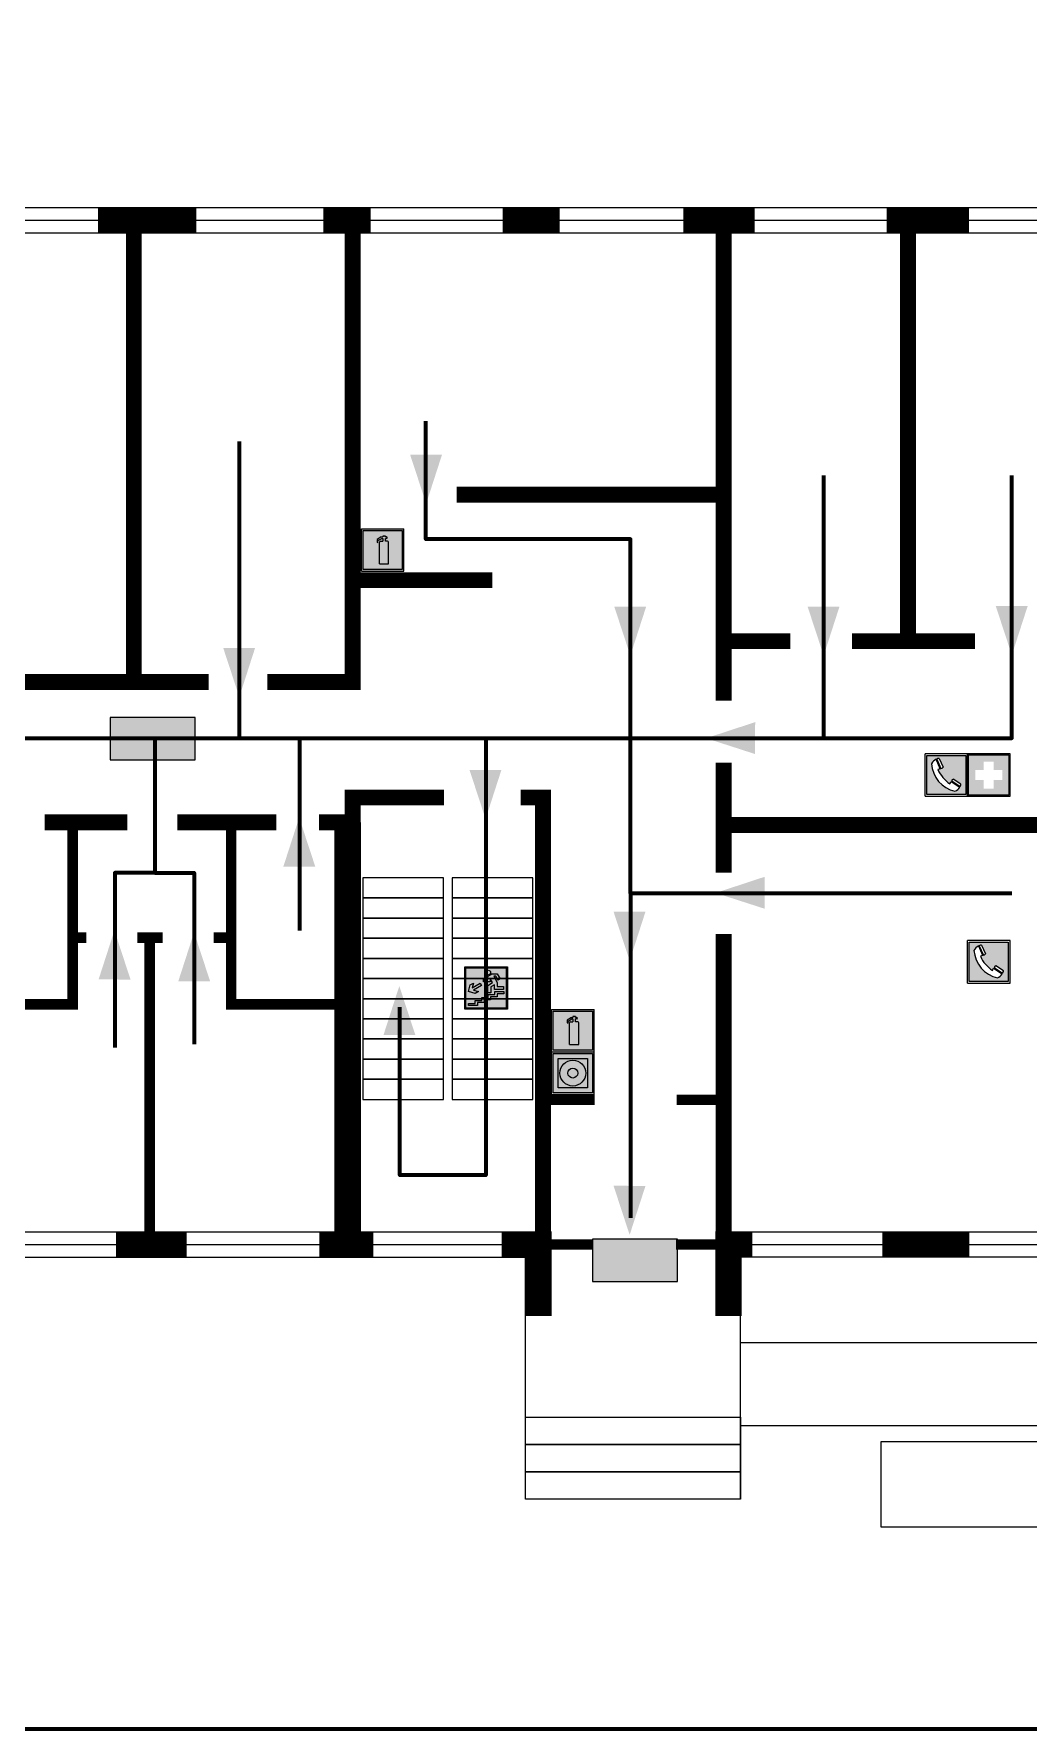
# Model space of a CAD drawing. Header units: millimetres. Extents: x 13810 to 67229, y 12374 to 21950.
# Drawn here: x 24498.4 to 24685.5, y 19082 to 19401 of the extents above; entities that cross this region are included whole.
import ezdxf

# ---------------------------------------------------------------- set-up
doc = ezdxf.new("R2010")
doc.units = ezdxf.units.MM
doc.layers.add('План_Штампы', color=7, linetype='Continuous')

# ---------------------------------------------------------------- blocks, each defined once
blk = doc.blocks.new('A$C7B4425F7')
at = {"true_color": 0xffffff}
blk.add_hatch(color=7, dxfattribs=at).paths.add_polyline_path([(0, 0), (-16, 0), (-16, -8), (0, -8)])
h = blk.add_hatch(color=126)
h.paths.add_polyline_path([(-0.2, -0.2), (-15.8, -0.2), (-15.8, -7.8), (-0.2, -7.8)])
h.paths.add_polyline_path([(-11.76, -2.03), (-11.76, -3.66), (-11.17, -3.66, -0.568275), (-11.17, -6.18), (-12.58, -6.18), (-12.58, -2.03)], flags=16)
h.paths.add_polyline_path([(-13.33, -4.12, -0.495768), (-13.59, -6.18), (-15.03, -6.18), (-15.03, -2.03), (-13.59, -2.03, -0.487973)], flags=16)
h.paths.add_polyline_path([(-10.25, -2.03), (-9.48, -2.03), (-9.48, -6.18), (-10.25, -6.18)], flags=16)
h.paths.add_polyline_path([(-13.84, -3.69), (-14.24, -3.69), (-14.24, -3.03), (-13.9, -3.03, -0.692621)], flags=0)
h.paths.add_polyline_path([(-9.15, -2.03), (-8.4, -2.03), (-8.04, -3.07), (-7.68, -2.03), (-6.93, -2.03), (-7.64, -4.1), (-6.93, -6.18), (-7.68, -6.18), (-8.04, -5.14), (-8.4, -6.18), (-9.15, -6.18), (-8.44, -4.1)], flags=16)
h.paths.add_polyline_path([(-11.76, -4.46), (-11.42, -4.46, -0.692621), (-11.36, -5.12), (-11.76, -5.12)], flags=0)
h.paths.add_polyline_path([(-13.9, -5.2), (-14.24, -5.2), (-14.24, -4.55), (-13.84, -4.55, -0.708038)], flags=0)
edge = h.paths.add_edge_path(flags=16)
edge.add_ellipse((-5.51, -4.08), major_axis=(0, 2.05), ratio=0.586184, start_angle=0, end_angle=360)
edge = h.paths.add_edge_path(flags=0)
edge.add_ellipse((-5.51, -4.08), major_axis=(0, 1.14), ratio=0.454828, start_angle=0, end_angle=360)
h.paths.add_polyline_path([(-4.13, -4.96, 0.377264), (-3.48, -4.52, 0.0555), (-3.16, -2.03), (-1.66, -2.03), (-1.66, -4.96), (-0.96, -4.96), (-0.96, -7.01), (-1.75, -7.01), (-1.75, -6.18), (-3.3, -6.18), (-3.3, -7.02), (-4.13, -7.02)], flags=16)
h.paths.add_polyline_path([(-2.73, -2.91), (-2.28, -2.91), (-2.28, -4.96), (-3.05, -4.96, 0.079136)], flags=0)
at = {"color": 126}
blk.add_lwpolyline([(-16, -8), (0, -8), (0, 0), (-16, 0)], close=True, dxfattribs=at)
blk = doc.blocks.new('A$C32E8229D')
at = {"true_color": 0xffffff}
blk.add_hatch(color=7, dxfattribs=at).paths.add_polyline_path([(0, 0), (0, -8), (16, -8), (16, 0)])
h = blk.add_hatch(color=126)
h.paths.add_polyline_path([(0.2, -0.2), (15.8, -0.2), (15.8, -7.8), (0.2, -7.8)])
h.paths.add_polyline_path([(13.49, -2.05), (12.08, -2.05), (11.37, -2.63, 0.162397), (11.29, -2.84), (11.29, -3.63), (10.35, -3.63), (10.35, -4.05), (11.68, -4.05), (11.68, -3.48), (12.26, -4.28), (11.29, -5.1), (11.29, -6.78), (11.85, -6.78), (11.85, -5.44), (12.8, -4.64), (12.8, -5.94), (14.46, -5.94), (14.46, -5.39), (13.45, -5.39), (13.45, -3.97), (12.46, -2.59), (13.15, -2.59), (13.69, -3.34), (14.18, -3)], flags=16)
h.paths.add_polyline_path([(10.74, -1.82, 1), (11.8, -1.82, 1)], flags=16)
h.paths.add_polyline_path([(9.39, -3.59), (5.99, -3.59), (6.56, -3.03), (5.91, -3.03), (5.1, -3.83), (5.91, -4.64), (6.56, -4.64), (5.99, -4.09), (9.39, -4.09)], flags=16)
h.paths.add_polyline_path([(4.29, -1.08), (1.72, -1.08), (1.72, -6.6), (4.29, -6.6)], flags=16)
at = {"color": 126}
blk.add_lwpolyline([(16, -8), (0, -8), (0, 0), (16, 0)], close=True, dxfattribs=at)
blk = doc.blocks.new('A$C54414219')
at = {"true_color": 0xffffff}
h = blk.add_hatch(color=7, dxfattribs=at)
h.paths.add_polyline_path([(2.39, -9.45), (2.39, -18.3), (11.23, -18.3), (11.23, -9.45)], flags=0)
h.paths.add_polyline_path([(10.71, -13.87, -1), (2.92, -13.87, -1)], flags=0)
h.paths.add_polyline_path([(8.3, -13.87, -1), (5.33, -13.87, -1)], flags=0)
h.paths.add_polyline_path([(0.41, -7.47), (0.41, -20.27), (13.21, -20.27), (13.21, -7.47)])
h.paths.add_polyline_path([(0.92, -19.77), (12.71, -19.77), (12.71, -7.98), (0.92, -7.98)], flags=16)
h.paths.add_polyline_path([(11.23, -9.45), (11.23, -18.3), (2.39, -18.3), (2.39, -9.45)], flags=0)
at = {"lineweight": 5}
h = blk.add_hatch(color=242, dxfattribs=at)
h.paths.add_polyline_path([(12.71, -7.98), (0.92, -7.98), (0.92, -19.77), (12.71, -19.77)])
h.paths.add_polyline_path([(11.23, -18.3), (2.39, -18.3), (2.39, -9.45), (11.23, -9.45)], flags=16)
h.paths.add_polyline_path([(10.71, -13.87, -1), (2.92, -13.87, -1)], flags=0)
h.paths.add_polyline_path([(8.3, -13.87, -1), (5.33, -13.87, -1)], flags=0)
at = {"true_color": 0xffffff}
h = blk.add_hatch(color=7, dxfattribs=at)
h.paths.add_polyline_path([(2.39, -9.45), (2.39, -18.3), (11.23, -18.3), (11.23, -9.45)])
h.paths.add_polyline_path([(10.71, -13.87, -1), (2.92, -13.87, -1)], flags=16)
h.paths.add_polyline_path([(8.3, -13.87, -1), (5.33, -13.87, -1)], flags=0)
at = {"lineweight": 5}
h = blk.add_hatch(color=242, dxfattribs=at)
h.paths.add_polyline_path([(2.92, -13.87, 1), (10.71, -13.87, 1)])
h.paths.add_polyline_path([(8.3, -13.87, -1), (5.33, -13.87, -1)], flags=16)
at = {"color": 242, "lineweight": 5}
for p, q in [((0.41, -20.27), (0.41, -7.47)), ((0.41, -7.47), (13.21, -7.47)), ((0.41, -7.47), (13.21, -7.47)), ((13.21, -20.27), (13.21, -7.47)), ((0.41, -20.27), (13.21, -20.27))]:
    blk.add_line(p, q, dxfattribs=at)
for points in [[(0.92, -7.98), (12.71, -7.98), (12.71, -19.77), (0.92, -19.77)], [(2.39, -9.45), (11.23, -9.45), (11.23, -18.3), (2.39, -18.3)]]:
    blk.add_lwpolyline(points, close=True, dxfattribs=at)
for radius in [3.89, 1.49]:
    blk.add_circle((6.81, -13.87), radius, dxfattribs=at)
blk = doc.blocks.new('A$C3AD82952')
at = {"true_color": 0xf5f5ff}
h = blk.add_hatch(color=7, dxfattribs=at)
h.dxf.hatch_style = 1
h.paths.add_polyline_path([(8.21, 8.73, 0.414214), (7.89, 9.05), (7.22, 9.05), (7.22, 9.92), (7.59, 9.92, 1), (7.57, 10.36), (7.22, 10.36), (7.22, 10.6), (6.43, 10.6), (6.43, 10.36), (6.01, 10.36), (4.74, 9.59), (4.74, 8.69), (4.98, 8.73), (4.98, 9.26), (6.12, 9.91), (6.43, 9.91), (6.43, 9.05), (5.76, 9.05, 0.414214), (5.44, 8.73), (5.44, 2.2), (8.21, 2.2)], flags=0)
h.paths.add_polyline_path([(12.8, 12.8), (0, 12.8), (0, 0), (12.8, 0)])
h.paths.add_polyline_path([(0.51, 12.29), (12.29, 12.29), (12.29, 0.51), (0.51, 0.51)], flags=16)
h.paths.add_polyline_path([(4.74, 9.59), (6.01, 10.36), (6.43, 10.36), (6.43, 10.6), (7.22, 10.6), (7.22, 10.36), (7.59, 10.36, -0.94586), (7.59, 9.92), (7.22, 9.92), (7.22, 9.05), (7.89, 9.05, -0.414214), (8.21, 8.73), (8.21, 2.2), (5.44, 2.2), (5.44, 8.73, -0.414214), (5.76, 9.05), (6.43, 9.05), (6.43, 9.91), (6.12, 9.91), (4.98, 9.26), (4.98, 8.73), (4.74, 8.69)], flags=0)
h = blk.add_hatch(color=242)
h.dxf.hatch_style = 1
h.paths.add_polyline_path([(12.29, 12.29), (0.51, 12.29), (0.51, 0.51), (12.29, 0.51)])
h.paths.add_polyline_path([(4.74, 8.69), (4.74, 9.59), (6.01, 10.36), (6.43, 10.36), (6.43, 10.6), (7.22, 10.6), (7.22, 10.36), (7.59, 10.36, -0.94586), (7.59, 9.92), (7.22, 9.92), (7.22, 9.05), (7.89, 9.05, -0.414214), (8.21, 8.73), (8.21, 2.2), (5.44, 2.2), (5.44, 8.73, -0.414214), (5.76, 9.05), (6.43, 9.05), (6.43, 9.91), (6.12, 9.91), (4.98, 9.26), (4.98, 8.73)], flags=16)
h = blk.add_hatch(color=7, dxfattribs=at)
h.dxf.hatch_style = 1
h.paths.add_polyline_path([(8.21, 8.73, 0.414214), (7.89, 9.05), (7.22, 9.05), (7.22, 9.92), (7.59, 9.92, 1), (7.57, 10.36), (7.22, 10.36), (7.22, 10.6), (6.43, 10.6), (6.43, 10.36), (6.01, 10.36), (4.74, 9.59), (4.74, 8.69), (4.98, 8.73), (4.98, 9.26), (6.12, 9.91), (6.43, 9.91), (6.43, 9.05), (5.76, 9.05, 0.414214), (5.44, 8.73), (5.44, 2.2), (8.21, 2.2)])
at = {"color": 242, "lineweight": 5}
for p, q in [((0, 0), (0, 12.8)), ((0, 12.8), (12.8, 12.8)), ((6.01, 10.36), (4.74, 9.59)), ((6.01, 10.36), (6.43, 10.36)), ((7.22, 10.6), (6.43, 10.6)), ((6.43, 10.6), (6.43, 10.36)), ((7.22, 10.36), (7.22, 10.6)), ((7.59, 10.36), (7.22, 10.36)), ((12.8, 0), (12.8, 12.8)), ((4.74, 9.59), (4.74, 8.69)), ((4.74, 8.69), (4.98, 8.73)), ((4.98, 9.26), (6.12, 9.91)), ((4.98, 8.73), (4.98, 9.26)), ((5.44, 2.2), (5.44, 8.73)), ((5.76, 9.05), (6.43, 9.05)), ((6.12, 9.91), (6.43, 9.91)), ((6.43, 9.91), (6.43, 9.05)), ((7.22, 9.05), (7.22, 9.92)), ((7.59, 9.92), (7.22, 9.92)), ((7.89, 9.05), (7.22, 9.05)), ((8.21, 2.2), (8.21, 8.73)), ((0, 0), (12.8, 0)), ((5.44, 2.2), (8.21, 2.2))]:
    blk.add_line(p, q, dxfattribs=at)
blk.add_lwpolyline([(0.51, 12.29), (12.29, 12.29), (12.29, 0.51), (0.51, 0.51)], close=True, dxfattribs=at)
for centre, radius, start, end in [((7.58, 10.14), 0.223, 273.1875, 86.8125), ((5.76, 8.73), 0.32, 90, 180), ((7.89, 8.73), 0.32, 0, 90)]:
    blk.add_arc(centre, radius, start, end, dxfattribs=at)
blk = doc.blocks.new('A$C456E1F9C')
at = {"lineweight": 5}
h = blk.add_hatch(color=242, dxfattribs=at)
h.paths.add_polyline_path([(0.51, -1.47), (0.51, -13.26), (12.29, -13.26), (12.29, -1.47)])
h.paths.add_polyline_path([(5.42, -4.95, -0.254479), (4.78, -5.4), (3.52, -2.53, -0.209735), (4.23, -2.4)], flags=16)
h.paths.add_polyline_path([(8.53, -8.6), (10.87, -10.17), (10.54, -10.76), (8.03, -9.13, -0.192251)], flags=16)
h.paths.add_polyline_path([(4.61, -5.49, 0.005518), (3.87, -5.72, 0.128647), (7.49, -10.01, 0.00809), (7.83, -9.33), (10.47, -10.97, -0.16736), (8.99, -12.25, -0.327862), (1.95, -3.95, -0.166952), (3.36, -2.62)], flags=16)
at = {"color": 242, "lineweight": 5}
for p, q in [((0, -13.77), (0, -0.97)), ((12.8, -0.97), (0, -0.97)), ((4.61, -5.49), (3.36, -2.62)), ((3.52, -2.53), (4.78, -5.4)), ((4.23, -2.4), (5.42, -4.95)), ((12.8, -13.77), (12.8, -0.97)), ((7.83, -9.33), (10.47, -10.97)), ((8.03, -9.13), (10.54, -10.76)), ((10.81, -10.12), (8.53, -8.6)), ((10.8, -10.3), (10.81, -10.12)), ((0, -13.77), (12.8, -13.77)), ((10.54, -10.76), (10.8, -10.3))]:
    blk.add_line(p, q, dxfattribs=at)
blk.add_lwpolyline([(0.51, -1.47), (12.29, -1.47), (12.29, -13.26), (0.51, -13.26)], close=True, dxfattribs=at)
for centre, radius, start, end in [((4.59, -5.34), 2.99, 114.2845, 152.1974), ((11.12, -3.31), 9.19, 183.9915, 256.6009), ((4.02, -3.27), 0.891, 76.3284, 123.7092), ((4.68, -4.59), 0.824, 276.9621, 334.0723), ((14.98, -39.1), 35.17, 107.1487, 108.4135), ((13.86, -0.94), 11.08, 205.5536, 234.8762), ((-13.31, 0.8), 23.44, 332.5487, 334.4027), ((8.94, -9.5), 0.989, 114.4092, 157.9388), ((7.87, -9.46), 3, 291.9291, 329.9329)]:
    blk.add_arc(centre, radius, start, end, dxfattribs=at)
blk = doc.blocks.new('A$C18900ED3')
h = blk.add_hatch(color=126)
h.paths.add_polyline_path([(-0.18, -0.18), (-7.02, -0.18), (-7.02, -7.02), (-0.18, -7.02)])
h.paths.add_polyline_path([(-5.89, -4.46), (-5.89, -2.77), (-4.46, -2.77), (-4.46, -1.31), (-2.77, -1.31), (-2.77, -2.77), (-1.33, -2.77), (-1.33, -4.46), (-2.77, -4.46), (-2.77, -5.89), (-4.46, -5.89), (-4.46, -4.46)], flags=16)
at = {"color": 126}
for p, q in [((-7.2, 0), (-7.2, -7.2)), ((0, 0), (-7.2, 0)), ((0, -7.2), (0, 0)), ((-7.02, -7.02), (-7.02, -0.18)), ((-7.02, -0.18), (-0.18, -0.18)), ((-0.18, -0.18), (-0.18, -7.02)), ((-7.2, -7.2), (0, -7.2)), ((-0.18, -7.02), (-7.02, -7.02))]:
    blk.add_line(p, q, dxfattribs=at)
blk = doc.blocks.new('вниз 3')
at = {"lineweight": 0, "true_color": 0xffffff}
h = blk.add_hatch(color=7, dxfattribs=at)
h.dxf.hatch_style = 1
h.paths.add_polyline_path([(40997.5, -4475.69), (40997.25, -4475.28), (40995.76, -4476.15), (40995.97, -4475.23), (40995.39, -4475.56), (40995.05, -4476.83), (40996.33, -4477.17), (40996.91, -4476.83), (40996, -4476.55)], flags=0)
h.paths.add_polyline_path([(40999.81, -4473.95), (41000.22, -4473.95), (41000.64, -4474.67), (41001.03, -4474.43), (41000.46, -4473.49), (41000.42, -4473.49), (40999.43, -4473.49), (40998.68, -4473.92), (40998.68, -4474.57), (40997.88, -4474.57), (40997.88, -4475), (40999.14, -4475), (40999.14, -4474.43), (40999.14, -4474.38), (40999.59, -4475.15), (40998.72, -4475.67), (40998.72, -4477.06), (40999.24, -4477.06), (40999.24, -4475.96), (40999.95, -4475.56), (40999.95, -4476.43), (41001.61, -4476.43), (41001.61, -4475.88), (41000.47, -4475.88), (41000.47, -4475.12)], flags=0)
h.paths.add_polyline_path([(40999.2, -4473.24, 1), (40998.35, -4473.24, 1)], flags=0)
h.paths.add_polyline_path([(41000.46, -4477.26), (41001.69, -4477.26), (41001.69, -4476.84), (41000.03, -4476.84), (41000.03, -4477.39), (40998.78, -4477.39), (40998.78, -4477.95), (40997.53, -4477.95), (40997.53, -4478.5), (40996.29, -4478.5), (40996.29, -4479.06), (40995.05, -4479.06), (40995.05, -4479.48), (40995.29, -4479.48), (40996.72, -4479.48), (40996.72, -4478.92), (40997.97, -4478.92), (40997.97, -4478.36), (40999.2, -4478.36), (40999.2, -4477.81), (41000.46, -4477.81)], flags=0)
h.paths.add_polyline_path([(41002.37, -4472.17), (40994.37, -4472.17), (40994.37, -4480.17), (41002.37, -4480.17)])
h.paths.add_polyline_path([(41002.16, -4479.96), (40994.57, -4479.96), (40994.57, -4472.37), (41002.16, -4472.37)], flags=16)
h.paths.add_polyline_path([(41001.61, -4475.88), (41001.61, -4476.43), (40999.95, -4476.43), (40999.95, -4475.56), (40999.24, -4475.96), (40999.24, -4477.06), (40998.72, -4477.06), (40998.72, -4475.67), (40999.59, -4475.15), (40999.14, -4474.38), (40999.14, -4474.43), (40999.14, -4475), (40997.88, -4475), (40997.88, -4474.57), (40998.68, -4474.57), (40998.68, -4473.92), (40999.43, -4473.49), (41000.42, -4473.49), (41000.46, -4473.49), (41001.03, -4474.43), (41000.64, -4474.67), (41000.22, -4473.95), (40999.81, -4473.95), (41000.47, -4475.12), (41000.47, -4475.88)], flags=0)
h.paths.add_polyline_path([(41001.69, -4476.84), (41001.69, -4477.26), (41000.46, -4477.26), (41000.46, -4477.81), (40999.2, -4477.81), (40999.2, -4478.36), (40997.97, -4478.36), (40997.97, -4478.92), (40996.72, -4478.92), (40996.72, -4479.48), (40995.05, -4479.48), (40995.05, -4479.06), (40996.29, -4479.06), (40996.29, -4478.5), (40997.53, -4478.5), (40997.53, -4477.95), (40998.78, -4477.95), (40998.78, -4477.39), (41000.03, -4477.39), (41000.03, -4476.84)], flags=0)
h.paths.add_polyline_path([(40998.35, -4473.24, -1), (40999.2, -4473.24, -1)], flags=0)
h.paths.add_polyline_path([(40997.5, -4475.69), (40996, -4476.55), (40996.91, -4476.83), (40996.33, -4477.17), (40995.05, -4476.83), (40995.39, -4475.56), (40995.97, -4475.23), (40995.76, -4476.15), (40997.25, -4475.28)], flags=0)
at = {"lineweight": 0}
h = blk.add_hatch(color=126, dxfattribs=at)
h.dxf.hatch_style = 1
h.paths.add_polyline_path([(41002.16, -4472.37), (40994.57, -4472.37), (40994.57, -4479.96), (41002.16, -4479.96)])
h.paths.add_polyline_path([(40995.97, -4475.23), (40995.76, -4476.15), (40997.25, -4475.28), (40997.5, -4475.69), (40996, -4476.55), (40996.91, -4476.83), (40996.33, -4477.17), (40995.05, -4476.83), (40995.39, -4475.56)], flags=16)
h.paths.add_polyline_path([(40997.88, -4474.57), (40998.68, -4474.57), (40998.68, -4473.92), (40999.43, -4473.49), (41000.42, -4473.49), (41000.46, -4473.49), (41001.03, -4474.43), (41000.64, -4474.67), (41000.22, -4473.95), (40999.81, -4473.95), (41000.47, -4475.12), (41000.47, -4475.88), (41001.61, -4475.88), (41001.61, -4476.43), (40999.95, -4476.43), (40999.95, -4475.56), (40999.24, -4475.96), (40999.24, -4477.06), (40998.72, -4477.06), (40998.72, -4475.67), (40999.59, -4475.15), (40999.14, -4474.38), (40999.14, -4474.43), (40999.14, -4475), (40997.88, -4475)], flags=16)
h.paths.add_polyline_path([(40998.35, -4473.24, -1), (40999.2, -4473.24, -1)], flags=16)
h.paths.add_polyline_path([(40997.53, -4477.95), (40998.78, -4477.95), (40998.78, -4477.39), (41000.03, -4477.39), (41000.03, -4476.84), (41001.69, -4476.84), (41001.69, -4477.26), (41000.46, -4477.26), (41000.46, -4477.81), (40999.2, -4477.81), (40999.2, -4478.36), (40997.97, -4478.36), (40997.97, -4478.92), (40996.72, -4478.92), (40996.72, -4479.48), (40995.05, -4479.48), (40995.05, -4479.06), (40996.29, -4479.06), (40996.29, -4478.5), (40997.53, -4478.5)], flags=16)
at = {"lineweight": 0, "true_color": 0xffffff}
h = blk.add_hatch(color=7, dxfattribs=at)
h.dxf.hatch_style = 1
h.paths.add_polyline_path([(40999.2, -4473.24, 1), (40998.35, -4473.24, 1)])
h.paths.add_polyline_path([(40999.81, -4473.95), (41000.22, -4473.95), (41000.64, -4474.67), (41001.03, -4474.43), (41000.46, -4473.49), (41000.42, -4473.49), (40999.43, -4473.49), (40998.68, -4473.92), (40998.68, -4474.57), (40997.88, -4474.57), (40997.88, -4475), (40999.14, -4475), (40999.14, -4474.43), (40999.14, -4474.38), (40999.59, -4475.15), (40998.72, -4475.67), (40998.72, -4477.06), (40999.24, -4477.06), (40999.24, -4475.96), (40999.95, -4475.56), (40999.95, -4476.43), (41001.61, -4476.43), (41001.61, -4475.88), (41000.47, -4475.88), (41000.47, -4475.12)])
h.paths.add_polyline_path([(40999.2, -4477.81), (41000.46, -4477.81), (41000.46, -4477.26), (41001.69, -4477.26), (41001.69, -4476.84), (41000.03, -4476.84), (41000.03, -4477.39), (40998.78, -4477.39), (40998.78, -4477.95), (40997.53, -4477.95), (40997.53, -4478.5), (40996.29, -4478.5), (40996.29, -4479.06), (40995.05, -4479.06), (40995.05, -4479.48), (40995.29, -4479.48), (40996.72, -4479.48), (40996.72, -4478.92), (40997.97, -4478.92), (40997.97, -4478.36), (40999.2, -4478.36)])
h.paths.add_polyline_path([(40997.5, -4475.69), (40997.25, -4475.28), (40995.76, -4476.15), (40995.97, -4475.23), (40995.39, -4475.56), (40995.05, -4476.83), (40996.33, -4477.17), (40996.91, -4476.83), (40996, -4476.55)])
at = {"color": 126, "lineweight": 0}
for points in [[(40994.37, -4472.17), (41002.37, -4472.17), (41002.37, -4480.17), (40994.37, -4480.17)], [(40994.57, -4472.37), (41002.16, -4472.37), (41002.16, -4479.96), (40994.57, -4479.96)]]:
    blk.add_lwpolyline(points, close=True, dxfattribs=at)
for points in [[(40995.05, -4476.83), (40995.39, -4475.56), (40995.97, -4475.23), (40995.76, -4476.15), (40997.25, -4475.28), (40997.5, -4475.69), (40996, -4476.55), (40996.91, -4476.83), (40996.33, -4477.17), (40995.05, -4476.83)], [(40999.14, -4474.43), (40999.14, -4475), (40997.88, -4475), (40997.88, -4474.57), (40998.68, -4474.57), (40998.68, -4473.92), (40999.43, -4473.49), (41000.42, -4473.49), (41000.46, -4473.49), (41001.03, -4474.43), (41000.64, -4474.67), (41000.22, -4473.95), (40999.81, -4473.95), (41000.47, -4475.12), (41000.47, -4475.88), (41001.61, -4475.88), (41001.61, -4476.43), (40999.95, -4476.43), (40999.95, -4475.56), (40999.24, -4475.96), (40999.24, -4477.06), (40998.72, -4477.06), (40998.72, -4475.67), (40999.59, -4475.15), (40999.14, -4474.38), (40999.14, -4474.43)], [(40995.29, -4479.48), (40995.05, -4479.48), (40995.05, -4479.06), (40996.29, -4479.06), (40996.29, -4478.5), (40997.53, -4478.5), (40997.53, -4477.95), (40998.78, -4477.95), (40998.78, -4477.39), (41000.03, -4477.39), (41000.03, -4476.84), (41001.69, -4476.84), (41001.69, -4477.26), (41000.46, -4477.26), (41000.46, -4477.81), (40999.2, -4477.81), (40999.2, -4478.36), (40997.97, -4478.36), (40997.97, -4478.92), (40996.72, -4478.92), (40996.72, -4479.48), (40995.05, -4479.48)]]:
    blk.add_lwpolyline(points, dxfattribs=at)
blk.add_circle((40998.77, -4473.24), 0.426, dxfattribs=at)

msp = doc.modelspace()

# ---------------------------------------------------------------- linework, layer by layer
at = {"color": 2, "lineweight": 100}
msp.add_lwpolyline([(24287.54, 19476.98), (24887.54, 19476.98), (24887.54, 19081.98), (24287.54, 19081.98)], close=True, dxfattribs=at)
at = {"lineweight": 0}
for points in [[(24339.11, 19368.35), (24702.92, 19368.35)], [(24339.38, 19365.97), (24702.92, 19365.97)], [(24339.19, 19363.59), (24706.71, 19363.59)], [(24340.9, 19175.57), (24591.27, 19175.57)], [(24341.17, 19173.19), (24591.55, 19173.19)], [(24590.93, 19125.25), (24590.93, 19173.8)], [(24633.41, 19175.58), (24702.85, 19175.58)], [(24633.63, 19173.19), (24703.07, 19173.19)], [(24340.98, 19170.81), (24591.35, 19170.81)], [(24631.42, 19125.25), (24631.42, 19172.54)], [(24633.1, 19170.84), (24702.54, 19170.84)], [(24631.42, 19154.75), (24711.44, 19154.75), (24711.44, 19119.97), (24657.86, 19119.97), (24657.86, 19136.11), (24692.48, 19136.11), (24692.48, 19139.05), (24631.42, 19139.05)]]:
    msp.add_lwpolyline(points, dxfattribs=at)
for points, const_width in [([(24529.01, 19365.96), (24510.5, 19365.96)], 5), ([(24561.85, 19365.96), (24552.9, 19365.96)], 5), ([(24597.39, 19365.96), (24586.64, 19365.96)], 5), ([(24634.11, 19365.96), (24620.68, 19365.96)], 5), ([(24674.42, 19365.96), (24658.9, 19365.96)], 5), ([(24662.95, 19286.75), (24662.95, 19366.61)], 3), ([(24517.25, 19279.06), (24517.25, 19365.56)], 3), ([(24542.37, 19279.06), (24558.42, 19279.06), (24558.42, 19365.33)], 3), ([(24578.01, 19314.33), (24628.23, 19314.33), (24628.23, 19275.52), (24628.23, 19364.96)], 3), ([(24558.42, 19298.23), (24584.74, 19298.23)], 3), ([(24628.23, 19286.75), (24640.79, 19286.75)], 3), ([(24652.4, 19286.75), (24675.55, 19286.75)], 3), ([(24461.56, 19279.06), (24531.36, 19279.06)], 3), ([(24628.23, 19263.87), (24628.23, 19243.2)], 3), ([(24552.12, 19252.63), (24558.42, 19252.63), (24558.42, 19257.32), (24575.63, 19257.32)], 3), ([(24590.04, 19257.32), (24594.26, 19257.32), (24594.28, 19159.7)], 3), ([(24500.5, 19252.63), (24516.05, 19252.63)], 3), ([(24525.42, 19252.63), (24544.04, 19252.63)], 3), ([(24535.57, 19252.63), (24535.57, 19218.42), (24556.57, 19218.42)], 2), ([(24557.5, 19173.19), (24557.5, 19252.62)], 5), ([(24628.23, 19252.15), (24707.18, 19252.15)], 3), ([(24480.87, 19218.42), (24505.76, 19218.42), (24505.76, 19251.49)], 2), ([(24505.76, 19230.96), (24508.29, 19230.96)], 2), ([(24517.89, 19230.96), (24522.7, 19230.96)], 2), ([(24520.23, 19230.96), (24520.23, 19173.85)], 2), ([(24535.57, 19230.96), (24532.3, 19230.96)], 2), ([(24628.23, 19231.63), (24628.23, 19159.7)], 3), ([(24594.79, 19200.42), (24603.95, 19200.42)], 2), ([(24619.43, 19200.42), (24627.78, 19200.42)], 2), ([(24513.87, 19173.19), (24527.2, 19173.19)], 5), ([(24552.14, 19173.19), (24562.35, 19173.19)], 5), ([(24586.48, 19173.19), (24593.37, 19173.19), (24593.37, 19159.7)], 5), ([(24593.37, 19173.19), (24603.56, 19173.19)], 2), ([(24619.31, 19173.19), (24630.8, 19173.19)], 2), ([(24633.63, 19173.19), (24629.17, 19173.19), (24629.17, 19159.7)], 5), ([(24658.13, 19173.19), (24674.46, 19173.19)], 5)]:
    msp.add_lwpolyline(points, dxfattribs=dict(at, const_width=const_width))
at = {"color": 126, "lineweight": 100, "true_color": 0x008754}
for points in [[(24610.72, 19239.28), (24610.72, 19305.94), (24572.22, 19305.94), (24572.22, 19328.14)], [(24537.13, 19268.51), (24537.13, 19324.32)], [(24320.63, 19300.81), (24320.63, 19268.51), (24682.47, 19268.51), (24682.47, 19317.93)], [(24647.13, 19268.51), (24647.13, 19317.93)], [(24521.21, 19268.51), (24521.21, 19243.17), (24513.7, 19243.17), (24513.7, 19210.27)], [(24548.4, 19268.51), (24548.4, 19232.32)], [(24583.49, 19268.51), (24583.49, 19186.22), (24567.3, 19186.22), (24567.3, 19217.83)], [(24521.21, 19243.17), (24528.62, 19243.17), (24528.62, 19210.89)], [(24682.47, 19239.28), (24610.72, 19239.28), (24610.72, 19178.23)]]:
    msp.add_lwpolyline(points, dxfattribs=at)
at = {"lineweight": 0}
for points in [[(24560.34, 19238.43), (24575.53, 19238.43), (24575.53, 19242.22), (24560.34, 19242.22)], [(24577.18, 19238.43), (24592.37, 19238.43), (24592.37, 19242.22), (24577.18, 19242.22)], [(24560.34, 19234.63), (24575.53, 19234.63), (24575.53, 19238.43), (24560.34, 19238.43)], [(24577.18, 19234.63), (24592.37, 19234.63), (24592.37, 19238.43), (24577.18, 19238.43)], [(24560.34, 19230.84), (24575.53, 19230.84), (24575.53, 19234.63), (24560.34, 19234.63)], [(24577.18, 19230.84), (24592.37, 19230.84), (24592.37, 19234.63), (24577.18, 19234.63)], [(24560.34, 19227.05), (24575.53, 19227.05), (24575.53, 19230.84), (24560.34, 19230.84)], [(24577.18, 19227.05), (24592.37, 19227.05), (24592.37, 19230.84), (24577.18, 19230.84)], [(24560.34, 19223.25), (24575.53, 19223.25), (24575.53, 19227.05), (24560.34, 19227.05)], [(24577.18, 19223.25), (24592.37, 19223.25), (24592.37, 19227.05), (24577.18, 19227.05)], [(24560.34, 19219.46), (24575.53, 19219.46), (24575.53, 19223.25), (24560.34, 19223.25)], [(24577.18, 19219.46), (24592.37, 19219.46), (24592.37, 19223.25), (24577.18, 19223.25)], [(24560.34, 19215.66), (24575.53, 19215.66), (24575.53, 19219.46), (24560.34, 19219.46)], [(24577.18, 19215.66), (24592.37, 19215.66), (24592.37, 19219.46), (24577.18, 19219.46)], [(24560.34, 19211.87), (24575.53, 19211.87), (24575.53, 19215.66), (24560.34, 19215.66)], [(24577.18, 19211.87), (24592.37, 19211.87), (24592.37, 19215.66), (24577.18, 19215.66)], [(24560.34, 19208.07), (24575.53, 19208.07), (24575.53, 19211.87), (24560.34, 19211.87)], [(24577.18, 19208.07), (24592.37, 19208.07), (24592.37, 19211.87), (24577.18, 19211.87)], [(24560.34, 19204.28), (24575.53, 19204.28), (24575.53, 19208.07), (24560.34, 19208.07)], [(24577.18, 19204.28), (24592.37, 19204.28), (24592.37, 19208.07), (24577.18, 19208.07)], [(24560.34, 19200.48), (24575.53, 19200.48), (24575.53, 19204.28), (24560.34, 19204.28)], [(24577.18, 19200.48), (24592.37, 19200.48), (24592.37, 19204.28), (24577.18, 19204.28)], [(24590.93, 19140.67), (24631.42, 19140.67), (24631.42, 19135.53), (24590.93, 19135.53)], [(24590.93, 19135.53), (24631.42, 19135.53), (24631.42, 19130.39), (24590.93, 19130.39)], [(24590.93, 19130.39), (24631.42, 19130.39), (24631.42, 19125.25), (24590.93, 19125.25)]]:
    msp.add_lwpolyline(points, close=True, dxfattribs=at)
at = {"layer": 'План_Штампы', "color": 126, "true_color": 0x008754}
for points in [[(24569.24, 19321.87), (24575.25, 19321.86), (24572.27, 19312.64)], [(24607.66, 19293.27), (24613.67, 19293.26), (24610.69, 19284.04)], [(24644.04, 19293.27), (24650.05, 19293.26), (24647.07, 19284.04)], [(24679.45, 19293.38), (24685.46, 19293.36), (24682.48, 19284.14)], [(24534.07, 19285.49), (24540.07, 19285.47), (24537.1, 19276.25)], [(24634.18, 19271.51), (24634.17, 19265.5), (24624.95, 19268.48)], [(24580.42, 19262.52), (24586.42, 19262.5), (24583.45, 19253.28)], [(24551.4, 19244.31), (24545.39, 19244.32), (24548.37, 19253.54)], [(24635.97, 19242.4), (24635.95, 19236.39), (24626.73, 19239.36)], [(24607.53, 19235.84), (24613.54, 19235.83), (24610.56, 19226.61)], [(24516.63, 19223.06), (24510.62, 19223.08), (24513.6, 19232.3)], [(24531.62, 19222.7), (24525.61, 19222.71), (24528.59, 19231.93)], [(24570.24, 19212.6), (24564.23, 19212.61), (24567.21, 19221.83)], [(24607.53, 19184.24), (24613.54, 19184.22), (24610.56, 19175)]]:
    msp.add_solid(points, dxfattribs=at)

# ---------------------------------------------------------------- block references
for name, p, xscale, yscale, zscale in [('A$C3AD82952', (24560.07, 19299.9), 0.625, 0.625, 0.625), ('A$C456E1F9C', (24666.14, 19266.15), 0.625, 0.625, 0.625), ('A$C18900ED3', (24682.14, 19265.55), 1.111111111007631, 1.111111111007631, 1.111111111007631), ('A$C456E1F9C', (24674.14, 19231.01), 0.625, 0.625, 0.625), ('A$C3AD82952', (24595.86, 19209.45), 0.625, 0.625, 0.625), ('A$C54414219', (24595.61, 19214.12), 0.625, 0.625, 0.625)]:
    msp.add_blockref(name, p, dxfattribs=dict(xscale=xscale, yscale=yscale, zscale=zscale))
at = {"color": 126, "true_color": 0x008754}
msp.add_blockref('вниз 3', (-16414.82, 23697.63), dxfattribs=at)
at = {"layer": 'План_Штампы', "color": 126, "true_color": 0x008754, "xscale": -1}
msp.add_blockref('A$C32E8229D', (24528.8, 19272.39), dxfattribs=at)
at = {"layer": 'План_Штампы'}
msp.add_blockref('A$C7B4425F7', (24619.54, 19174.21), dxfattribs=at)

doc.saveas('drawing.dxf')
